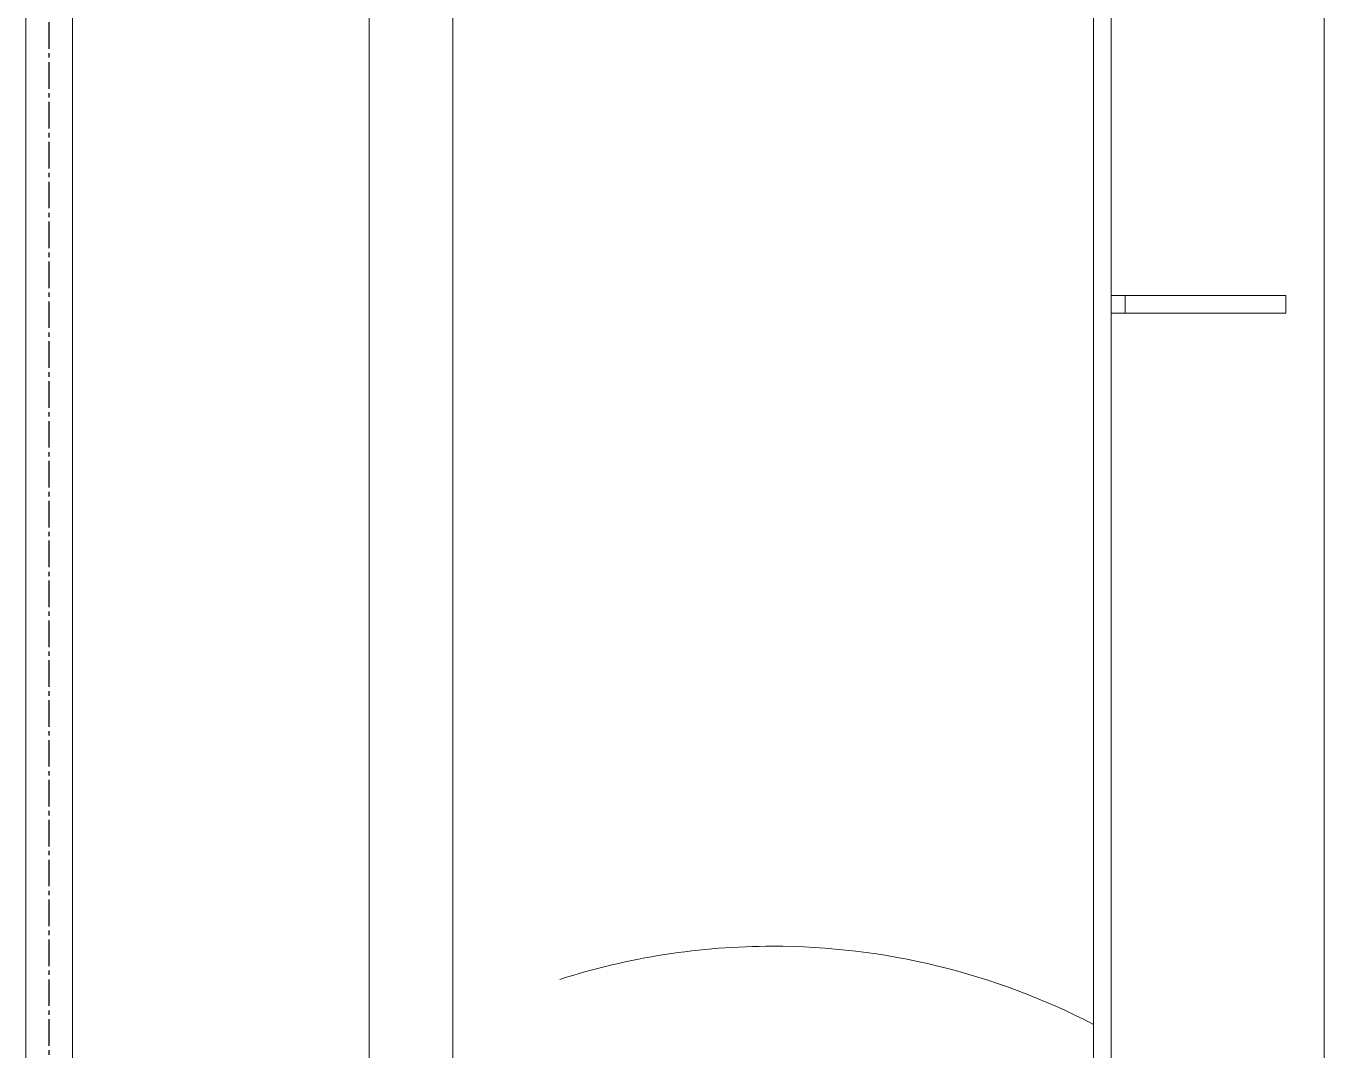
# Model space of a CAD drawing. Header units: millimetres. Extents: x 1587714 to 3094800, y -694377 to -413614.
# Drawn here: x 2046353 to 2047283, y -582591 to -581858 of the extents above; entities that cross this region are included whole.
import ezdxf

# ---------------------------------------------------------------- set-up
doc = ezdxf.new("R2010")
doc.units = ezdxf.units.MM
doc.linetypes.add('CENTER2', pattern=[28.575, 19.05, -3.175, 3.175, -3.175])
doc.layers.add('0_EJES', color=1, linetype='CENTER2')
doc.layers.add('M0_EQUIPOS', color=7, linetype='Continuous')

msp = doc.modelspace()

# ---------------------------------------------------------------- linework, layer by layer
at = {"layer": '0_EJES'}
msp.add_line((2046369.8455, -583017.058), (2046369.2201, -580135.74), dxfattribs=at)
at = {"layer": 'M0_EQUIPOS', "linetype": 'Continuous', "lineweight": 15}
for p, q in [((2047130.3202, -574747.0566), (2047130.3202, -583367.0593)), ((2047117.6201, -575302.0565), (2047117.6201, -582812.0559)), ((2047282.7201, -581272.6066), (2047282.7201, -583367.0593)), ((2046598.7201, -581612.0578), (2046598.7201, -583177.058)), ((2046658.7201, -581612.0578), (2046658.7201, -583177.058)), ((2047140.3201, -582050.708), (2047130.3202, -582050.708)), ((2047140.3201, -582063.408), (2047140.3201, -582050.708)), ((2047255.3202, -582050.708), (2047140.3201, -582050.708)), ((2047255.3202, -582063.408), (2047255.3202, -582050.708)), ((2047140.3201, -582063.408), (2047130.3202, -582063.408)), ((2047255.3202, -582063.408), (2047140.3201, -582063.408))]:
    msp.add_line(p, q, dxfattribs=at)
at = {"layer": 'M0_EQUIPOS', "color": 180, "linetype": 'Continuous', "lineweight": 15}
for p, q in [((2046353.0201, -581447.4999), (2046353.0201, -582839.1784)), ((2046386.4201, -582869.0429), (2046386.4201, -581447.4999))]:
    msp.add_line(p, q, dxfattribs=at)
at = {"layer": 'M0_EQUIPOS', "color": 1, "linetype": 'Continuous', "lineweight": 15}
for start, end in [(90, 107.73043), (62.6257979, 90)]:
    msp.add_arc((2046887.7201, -583017.058), 500, start, end, dxfattribs=at)

doc.saveas('drawing.dxf')
